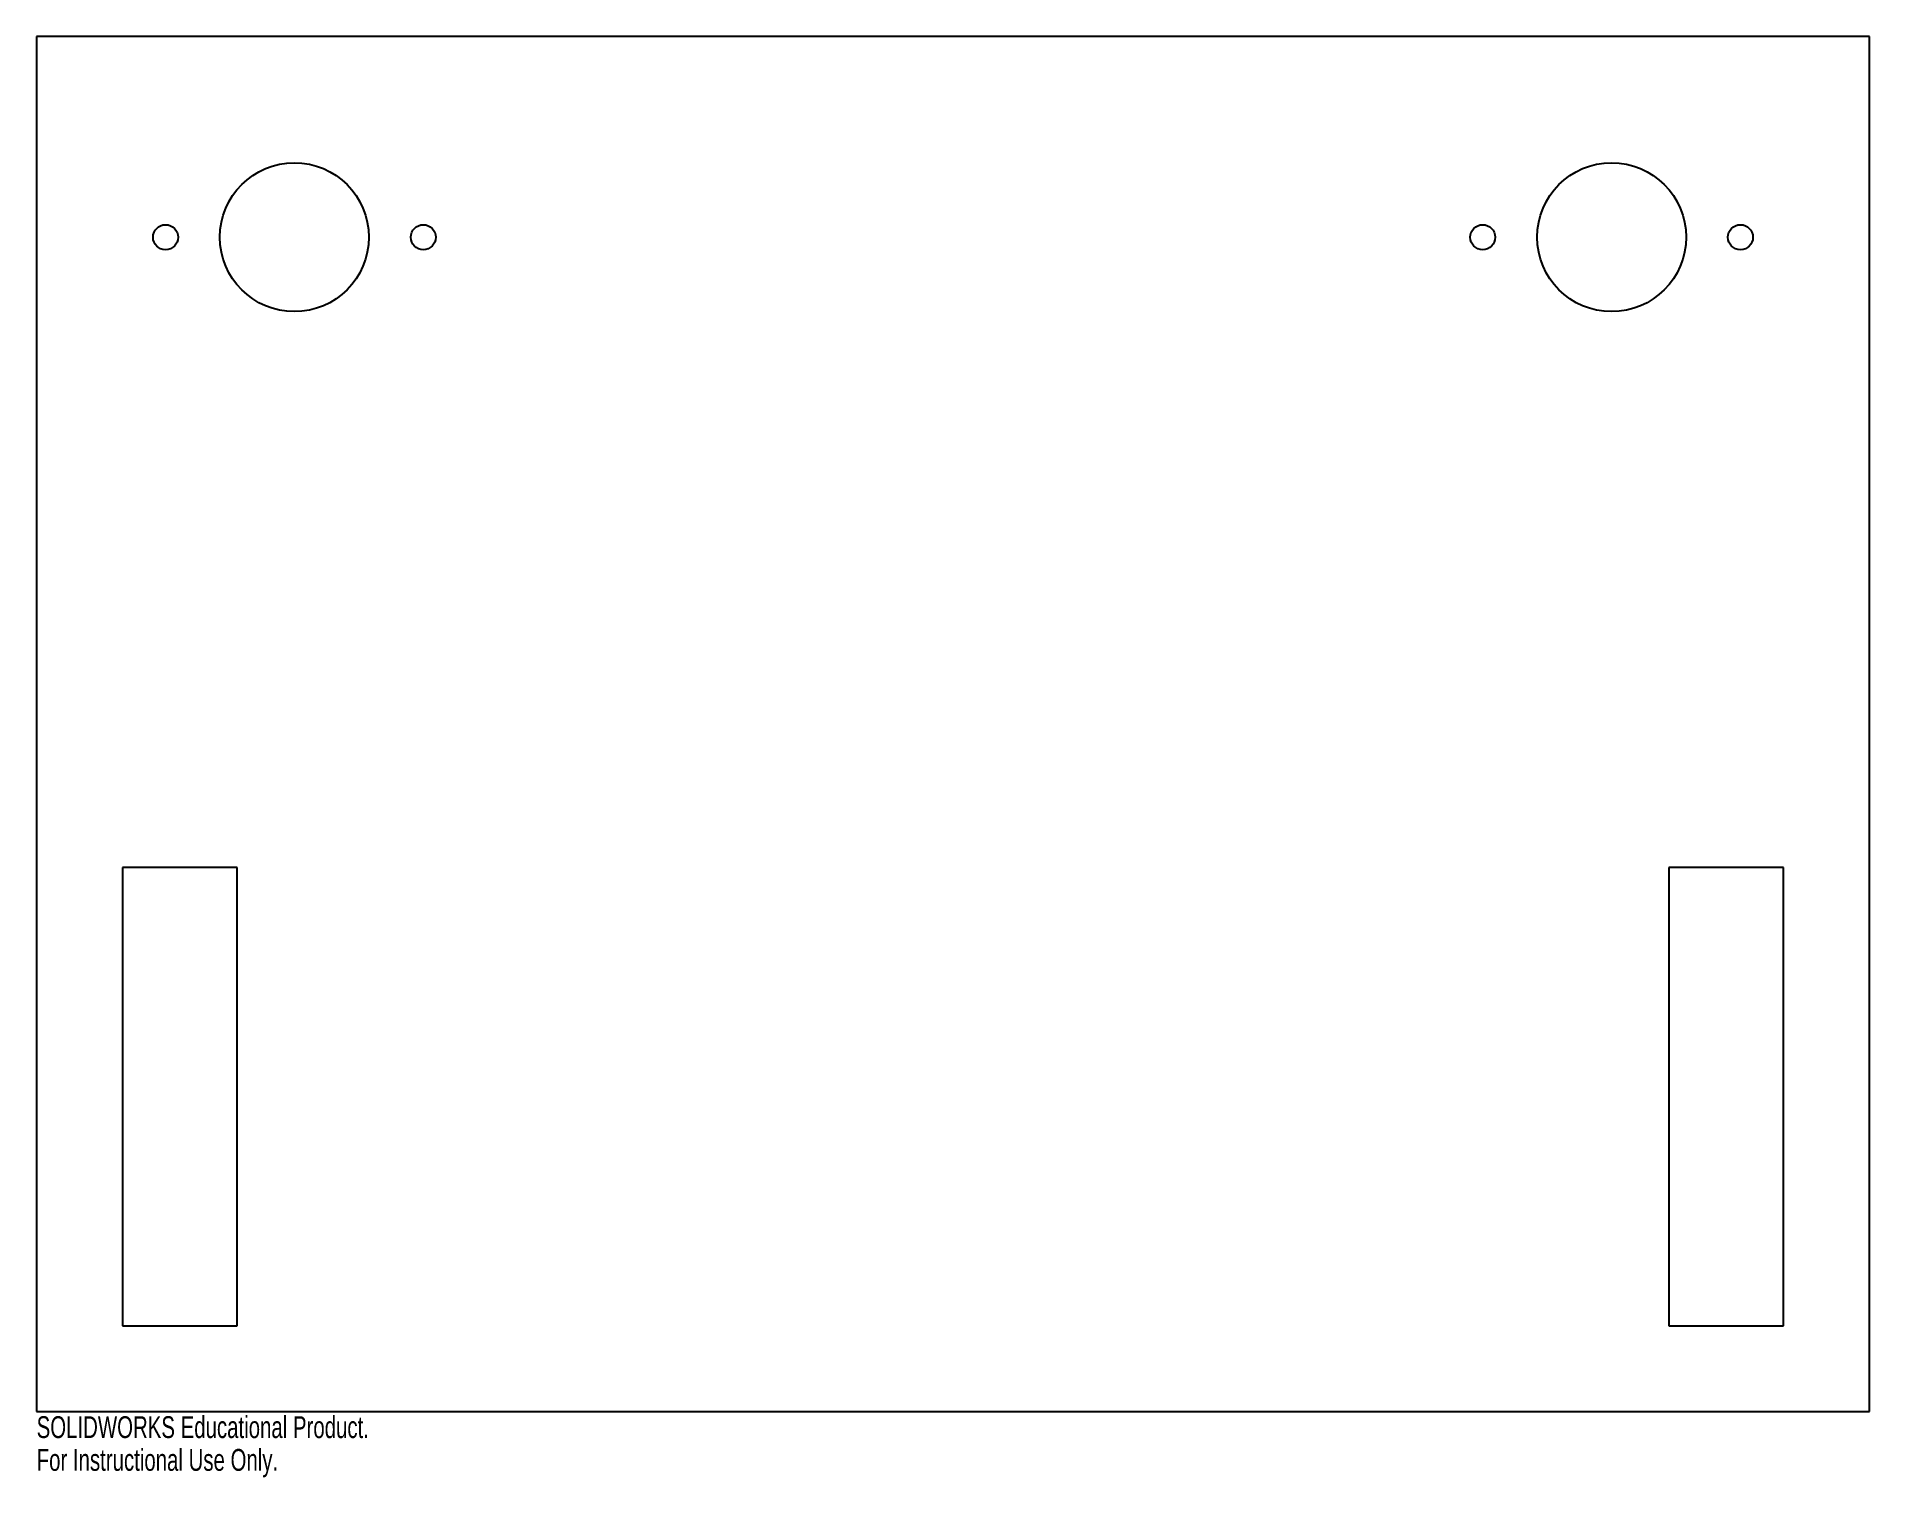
# Model space of a CAD drawing. Header units: inches. Extents: x 0 to 16, y -0.6 to 12.
import ezdxf

# ---------------------------------------------------------------- set-up
doc = ezdxf.new("R2010")
doc.units = ezdxf.units.IN
doc.header["$MEASUREMENT"] = 0
doc.styles.add('SLDTEXTSTYLE0', font='TXT', dxfattribs={"width": 0.7})

msp = doc.modelspace()

# ---------------------------------------------------------------- linework, layer by layer
at = {"color": 7, "linetype": 'Continuous', "lineweight": 25}
for p, q in [((0, 12), (0, 0)), ((16, 12), (0, 12)), ((16, 0), (16, 12)), ((0.75, 4.75), (0.75, 0.75)), ((1.75, 4.75), (0.75, 4.75)), ((1.75, 0.75), (1.75, 4.75)), ((15.25, 4.75), (14.25, 4.75)), ((14.25, 4.75), (14.25, 0.75)), ((15.25, 0.75), (15.25, 4.75)), ((0.75, 0.75), (1.75, 0.75)), ((14.25, 0.75), (15.25, 0.75)), ((0, 0), (16, 0))]:
    msp.add_line(p, q, dxfattribs=at)
for centre, radius in [((2.25, 10.25), 0.65), ((13.75, 10.25), 0.65), ((1.125, 10.25), 0.109), ((3.375, 10.25), 0.109), ((12.625, 10.25), 0.109), ((14.875, 10.25), 0.109)]:
    msp.add_circle(centre, radius, dxfattribs=at)

# ---------------------------------------------------------------- texts
at = {"color": 7, "linetype": 'Continuous', "char_height": 0.1903, "attachment_point": 1, "style": 'SLDTEXTSTYLE0'}
for s, insert in [('SOLIDWORKS Educational Product.', (0, -0.04)), ('For Instructional Use Only.', (0, -0.326))]:
    msp.add_mtext(s, dxfattribs=dict(at, insert=insert))

doc.saveas('drawing.dxf')
